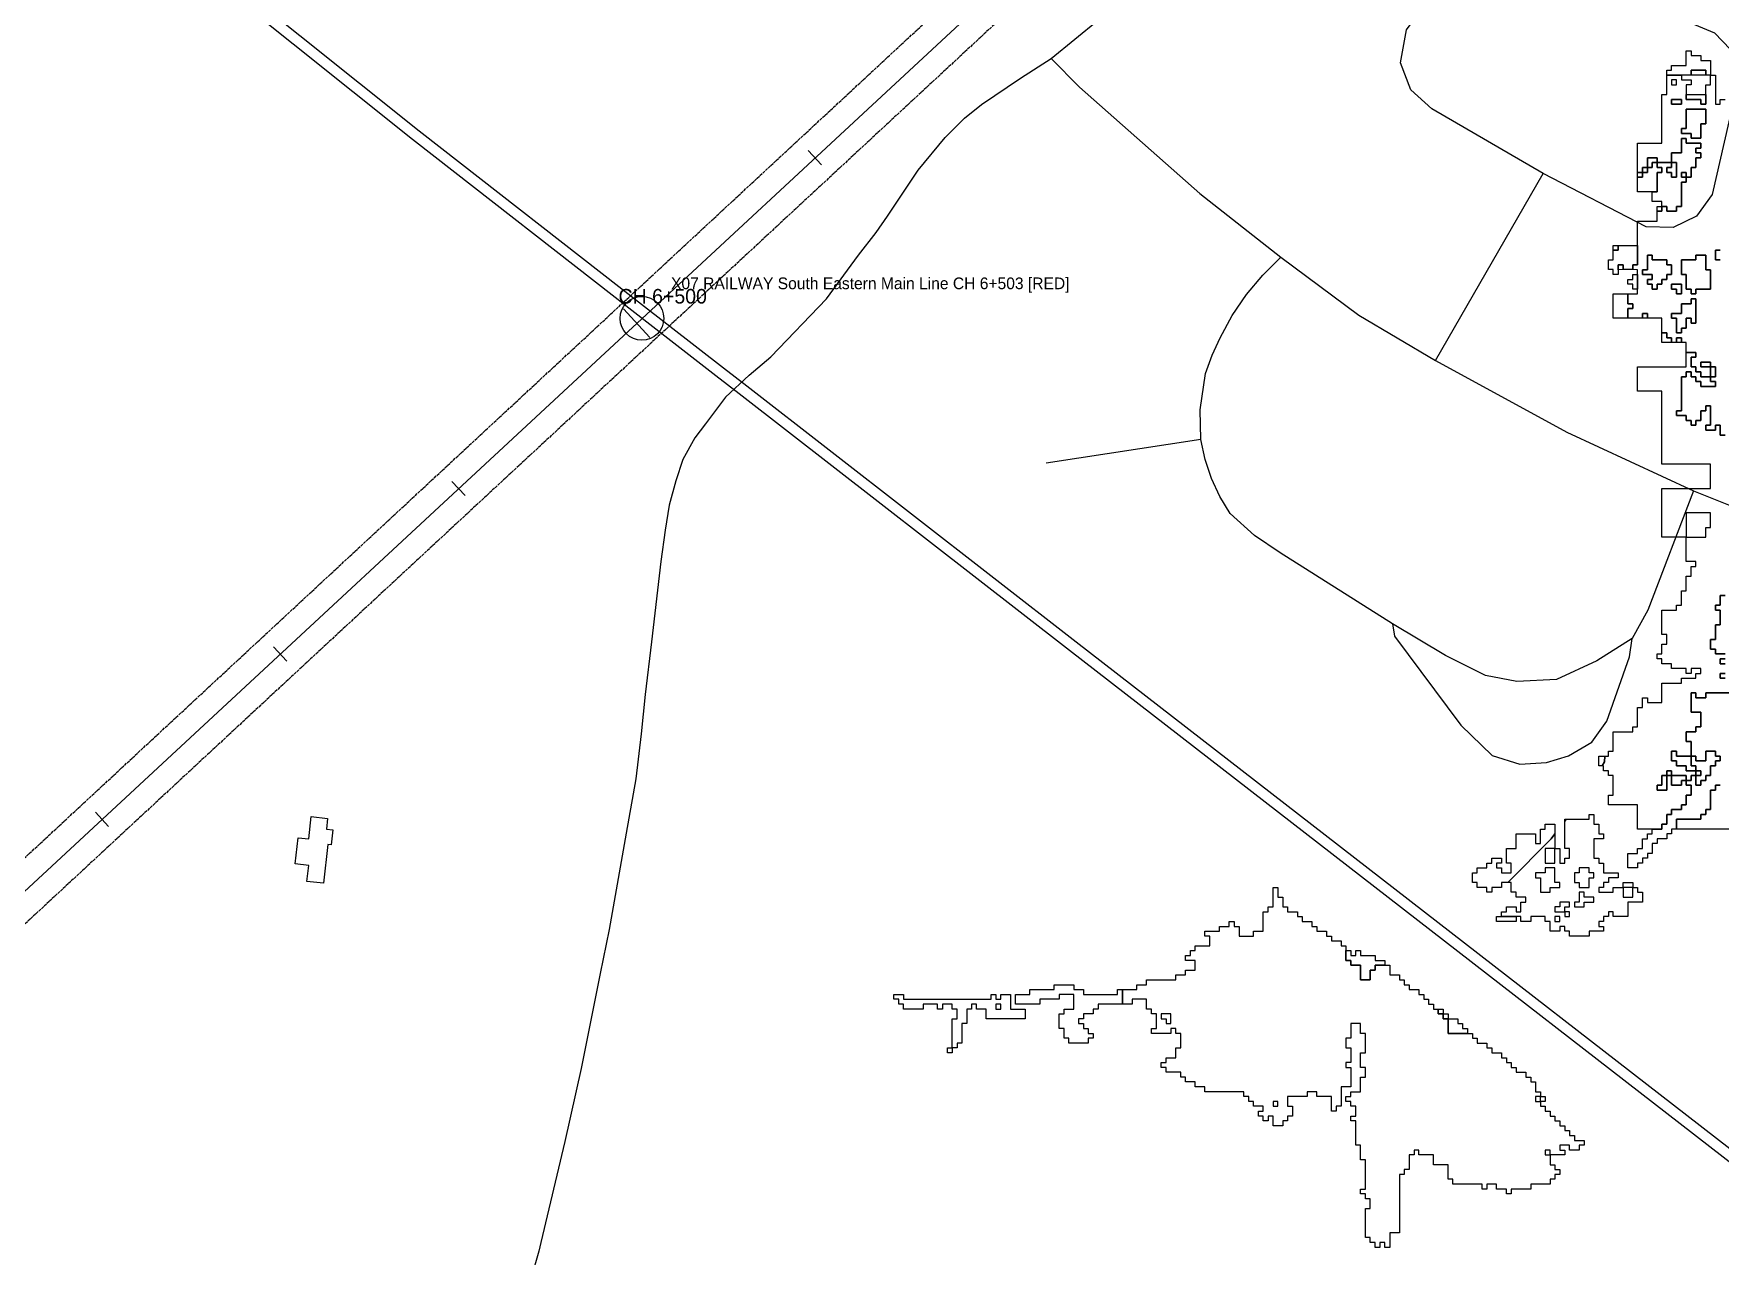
# Model space of a CAD drawing. Header units: metres. Extents: x 553506 to 563855, y 142925 to 150243.
# Drawn here: x 556552 to 557246, y 147514 to 148017 of the extents above; entities that cross this region are included whole.
import ezdxf

# ---------------------------------------------------------------- set-up
doc = ezdxf.new("R2010")
doc.units = ezdxf.units.M
doc.linetypes.add('DASHED', pattern=[1.524, 1.27, -0.254])
for name, color, linetype in [('C-BUILDINGS', 8, 'Continuous'), ('C-FLOOD_ZONE_3', 150, 'Continuous'), ('C-RAILWAYS', 250, 'Continuous'), ('C-ROADS', 33, 'Continuous'), ('E-132KV-UGC-CHAINAGE', 7, 'Continuous'), ('E-132KV-UGC-CROSSINGS', 6, 'Continuous'), ('E-132KV-UGC-ROUTE', 1, 'Continuous'), ('E-132KV-UGC-SWATHE', 4, 'DASHED')]:
    doc.layers.add(name, color=color, linetype=linetype)

msp = doc.modelspace()

# ---------------------------------------------------------------- linework, layer by layer
at = {"layer": 'C-BUILDINGS'}
msp.add_lwpolyline([(556672.5224, 147689.9724), (556675.1462, 147689.674), (556674.4583, 147683.5763), (556673.1746, 147683.7152), (556671.3693, 147667.7225), (556664.5506, 147668.4828), (556665.2938, 147675.0608), (556659.7095, 147675.6918), (556660.9199, 147686.4354), (556665.2974, 147685.9457), (556666.3321, 147695.1147), (556673.0177, 147694.3615), (556672.5224, 147689.9724)], close=True, dxfattribs=at)
at = {"layer": 'C-FLOOD_ZONE_3'}
for points in [[(557228.001, 148004.001), (557231.999, 148004.001), (557231.9993, 148010.0005), (557234.0006, 148010.0006), (557234.001, 148008.001), (557238.0006, 148008.0006), (557238.001, 148006.001), (557242.0006, 148006.0006), (557242.001, 148000.0007), (557239.9995, 148000), (557239.999, 148001.999), (557234.001, 148001.999), (557234.0005, 148000), (557223.999, 148000), (557223.9994, 148002.0006), (557225.999, 148002.001), (557225.9994, 148004.0006), (557228.001, 148004.001)], [(557227.999, 147997.999), (557226.001, 147997.999), (557226.001, 147996.001), (557227.999, 147996.001), (557227.999, 147997.999)], [(557239.999, 148001.999), (557239.999, 148000), (557234.001, 148000), (557234.001, 148001.999), (557239.999, 148001.999)], [(557226.001, 147988.001), (557229.999, 147988.001), (557229.999, 147989.999), (557226.001, 147989.999), (557226.001, 147988.001)], [(557229.999, 147989.999), (557229.999, 147988.001), (557226.001, 147988.001), (557226.001, 147989.999), (557229.999, 147989.999)], [(557239.999, 147988.001), (557238.001, 147988.001), (557238.0006, 147990.0006), (557232.001, 147990.001), (557232.001, 147992), (557239.999, 147992), (557239.999, 147988.001)], [(557239.999, 147985.999), (557232.001, 147985.999), (557232.0006, 147977.9994), (557230.001, 147977.999), (557230.001, 147976.001), (557234.0006, 147976.0006), (557234.001, 147974.001), (557237.999, 147974.001), (557237.9994, 147980.0006), (557239.999, 147980.001), (557239.999, 147985.999)], [(557230.001, 147977.999), (557232.0006, 147977.9994), (557232.001, 147985.999), (557239.999, 147985.999), (557239.999, 147980.001), (557237.9994, 147980.0006), (557237.999, 147974.001), (557234.001, 147974.001), (557234.0006, 147976.0006), (557230.001, 147976.001), (557230.001, 147977.999)], [(557237.999, 147970.001), (557235.9994, 147970.0006), (557235.9994, 147967.9994), (557237.999, 147967.999), (557237.999, 147966.001), (557235.9994, 147966.0006), (557235.999, 147962.001), (557233.9994, 147962.0006), (557233.999, 147958.001), (557232, 147958), (557231.999, 147956.001), (557229.9994, 147956.0006), (557229.999, 147946.001), (557227.9994, 147946.0006), (557227.999, 147944.001), (557224.001, 147944.001), (557224.0006, 147946.0006), (557221.9995, 147946.0005), (557222, 147948), (557220.0006, 147948.0006), (557218.001, 147948.001), (557218.001, 147951.999), (557220.0006, 147951.9994), (557220.001, 147959.999), (557222.0006, 147959.9994), (557222.0006, 147962.0006), (557220.001, 147962.001), (557220, 147964), (557226, 147964), (557226.001, 147967.999), (557228, 147967.999), (557230.0006, 147967.9994), (557230.001, 147973.999), (557231.999, 147973.999), (557231.9994, 147971.9994), (557237.999, 147971.999), (557237.999, 147970.001)], [(557220.001, 147962.001), (557222.0006, 147962.0006), (557222.0006, 147959.9994), (557220.001, 147959.999), (557220.0006, 147951.9994), (557218.0005, 147951.9995), (557212, 147952), (557212, 147958.001), (557213.999, 147958.001), (557214, 147960), (557215.999, 147960.001), (557216, 147962), (557217.999, 147962.001), (557217.9994, 147964.0006), (557220, 147964), (557220.001, 147962.001)], [(557216, 147962), (557216.001, 147965.999), (557219.999, 147965.999), (557220, 147964), (557217.9994, 147964.0006), (557217.999, 147962.001), (557216, 147962)], [(557223.9994, 147959.9994), (557223.9994, 147962.0006), (557225.999, 147962.001), (557226, 147964), (557228.0006, 147964.0006), (557228.0006, 147957.9994), (557225.9994, 147957.9994), (557225.999, 147959.999), (557223.9994, 147959.9994)], [(557225.999, 147962.001), (557223.9994, 147962.0006), (557223.9994, 147959.9994), (557225.999, 147959.999), (557225.9994, 147957.9994), (557228.0006, 147957.9994), (557228.0006, 147964.0006), (557226, 147964), (557225.999, 147962.001)], [(557212, 147958.001), (557212, 147959.999), (557214, 147960), (557213.999, 147958.001), (557212, 147958.001)], [(557216, 147962), (557215.999, 147960.001), (557214, 147960), (557214.001, 147961.999), (557216, 147962)], [(557232.0006, 147960.0006), (557232, 147958), (557229.9994, 147957.9994), (557229.9994, 147960.0006), (557232.0006, 147960.0006)], [(557232.0006, 147960.0006), (557229.9994, 147960.0006), (557229.9994, 147957.9994), (557232, 147958), (557232.0006, 147960.0006)], [(557221.9995, 147946.0005), (557221.999, 147944.001), (557220.001, 147944.001), (557220.001, 147946), (557221.9995, 147946.0005)], [(557200.001, 147923.999), (557202.0006, 147923.9994), (557202.001, 147927.999), (557204.0006, 147927.9994), (557204.001, 147929.999), (557211.999, 147929.999), (557211.999, 147922.001), (557209.9994, 147922.0006), (557209.999, 147920.001), (557206.001, 147920.001), (557206.0006, 147922.0006), (557203.9994, 147922.0006), (557203.999, 147918), (557202.001, 147918), (557202.0006, 147920.0006), (557200.001, 147920.001), (557200.001, 147923.999)], [(557204.001, 147929.9995), (557204.0006, 147927.9994), (557202.0006, 147927.999), (557202, 147930), (557204.001, 147929.9995)], [(557206.0006, 147922.0006), (557206.001, 147920.0005), (557203.9997, 147920), (557203.9994, 147922.0006), (557206.0006, 147922.0006)], [(557217.9994, 147923.9994), (557217.999, 147925.999), (557216.001, 147925.999), (557216.0006, 147919.9994), (557214.001, 147919.999), (557214.001, 147918.001), (557218.0006, 147918.0006), (557218.0006, 147915.9994), (557216.001, 147915.999), (557216.001, 147914.001), (557218.0006, 147914.0006), (557218.001, 147912.001), (557219.999, 147912.001), (557219.9994, 147914.0006), (557221.999, 147914.001), (557221.9994, 147916.0006), (557223.999, 147916.001), (557223.9994, 147918.0006), (557225.999, 147918.001), (557225.999, 147920), (557225.999, 147921.999), (557223.9994, 147921.9994), (557223.999, 147923.999), (557217.9994, 147923.9994)], [(557214.001, 147919.999), (557216.0006, 147919.9994), (557216.001, 147925.999), (557217.999, 147925.999), (557217.9994, 147923.9994), (557223.999, 147923.999), (557223.9994, 147921.9994), (557225.999, 147921.999), (557225.999, 147920), (557225.999, 147918.001), (557223.9994, 147918.0006), (557223.999, 147916.001), (557221.9994, 147916.0006), (557221.999, 147914.001), (557219.9994, 147914.0006), (557219.999, 147912.001), (557218.001, 147912.001), (557218.0006, 147914.0006), (557216.001, 147914.001), (557216.001, 147915.999), (557218.0006, 147915.9994), (557218.0006, 147918.0006), (557214.001, 147918.001), (557214.001, 147919.999)], [(557239.999, 147925.999), (557236.001, 147925.999), (557236.0006, 147923.9994), (557230.001, 147923.999), (557230.001, 147918.001), (557232.0006, 147918.0006), (557232.001, 147912.001), (557234.0006, 147912.0006), (557234.001, 147910.001), (557235.999, 147910.001), (557235.9994, 147912.0006), (557241.999, 147912.001), (557241.999, 147919.999), (557239.9994, 147919.9994), (557239.999, 147924), (557239.999, 147925.999)], [(557234.001, 147910.001), (557234.0006, 147912.0006), (557232.001, 147912.001), (557232.0006, 147918.0006), (557230.001, 147918.001), (557230.001, 147923.999), (557236.0006, 147923.9994), (557236.001, 147925.999), (557239.999, 147925.999), (557239.999, 147924), (557239.9994, 147919.9994), (557241.999, 147919.999), (557241.999, 147912.001), (557235.9994, 147912.0006), (557235.999, 147910.001), (557234.001, 147910.001)], [(557211.999, 147917.999), (557211.999, 147912.001), (557210.001, 147912.001), (557210.0006, 147914.0006), (557208.001, 147914.001), (557208.001, 147915.999), (557210.0006, 147915.9994), (557210.001, 147917.999), (557211.999, 147917.999)], [(557229.999, 147910.001), (557229.999, 147913.999), (557226.001, 147913.999), (557226.001, 147912.001), (557228.0006, 147912.0006), (557228.001, 147910.001), (557229.999, 147910.001)], [(557226.001, 147913.999), (557229.999, 147913.999), (557229.999, 147910.001), (557228.001, 147910.001), (557228.0006, 147912.0006), (557226.001, 147912.001), (557226.001, 147913.999)], [(557209.999, 147904.001), (557207.9994, 147904.0006), (557207.999, 147900), (557202, 147900), (557202, 147910), (557207.999, 147910), (557207.9994, 147905.9994), (557209.999, 147905.999), (557209.999, 147904.001)], [(557226.001, 147900.001), (557228.0006, 147900.0006), (557228.001, 147894.001), (557229.999, 147894.001), (557229.9994, 147896.0006), (557231.999, 147896.001), (557231.9994, 147900.0006), (557234.0006, 147900.0006), (557234.001, 147898.001), (557235.999, 147898.001), (557235.999, 147907.999), (557234.001, 147907.999), (557234.0006, 147905.9994), (557232, 147905.999), (557230.001, 147905.999), (557230.0006, 147901.9994), (557226.001, 147901.999), (557226.001, 147900.001)], [(557232, 147905.999), (557234.0006, 147905.9994), (557234.001, 147907.999), (557235.999, 147907.999), (557235.999, 147898.001), (557234.001, 147898.001), (557234.0006, 147900.0006), (557231.9994, 147900.0006), (557231.999, 147896.001), (557229.9994, 147896.0006), (557229.999, 147894.001), (557228.001, 147894.001), (557228.0006, 147900.0006), (557226.001, 147900.001), (557226.001, 147901.999), (557230.0006, 147901.9994), (557230.001, 147905.999), (557232, 147905.999)], [(557215.999, 147901.999), (557215.999, 147900), (557214.001, 147900), (557214.001, 147901.999), (557215.999, 147901.999)], [(557225.999, 147890), (557222, 147890), (557222, 147893.999), (557223.999, 147893.999), (557223.9994, 147891.9994), (557225.999, 147891.999), (557225.999, 147890)], [(557229.999, 147890), (557228.001, 147890), (557228.001, 147891.999), (557229.999, 147891.999), (557229.999, 147890)], [(557241.999, 147881.999), (557238.001, 147881.999), (557238.001, 147880.001), (557242, 147880), (557241.999, 147881.999)], [(557242, 147880), (557238.001, 147880.001), (557238.001, 147881.999), (557241.999, 147881.999), (557242, 147880)], [(557243.999, 147876.001), (557243.999, 147879.999), (557242, 147880), (557242, 147876), (557243.999, 147876.001)], [(557242, 147876), (557242, 147880), (557243.999, 147879.999), (557243.999, 147876.001), (557242, 147876)], [(557240, 147810), (557240, 147814), (557242, 147814), (557242, 147820), (557232, 147820), (557232, 147810), (557240, 147810)], [(557196, 147720), (557198.4498, 147720), (557198.31, 147717.6), (557197.4501, 147716), (557196, 147716), (557196, 147720)], [(557234, 147713.999), (557231.9994, 147713.9994), (557231.999, 147715.999), (557227.9994, 147715.9994), (557227.999, 147717.999), (557225.9994, 147717.9994), (557225.9994, 147722.0006), (557228.0006, 147722.0006), (557228.001, 147720.001), (557234, 147720), (557234.001, 147716.001), (557236.0006, 147716.0006), (557236, 147714), (557234, 147713.999)], [(557241.9994, 147716.0006), (557241.999, 147712.001), (557239.9994, 147712.0006), (557239.999, 147710.001), (557237.9994, 147710.0006), (557237.999, 147708.001), (557236.001, 147708.001), (557236, 147712), (557238.0006, 147711.9994), (557238.0006, 147714.0006), (557236, 147714), (557236.0006, 147716.0006), (557234.001, 147716.001), (557234, 147720), (557235.999, 147719.999), (557235.9994, 147717.9994), (557238, 147717.999), (557240.0006, 147717.9994), (557240.001, 147720), (557240.001, 147721.999), (557243.999, 147721.999), (557243.9994, 147719.9994), (557245.999, 147719.999), (557245.999, 147718.001), (557243.9994, 147718.0006), (557243.999, 147716.001), (557241.9994, 147716.0006)], [(557226.0006, 147714.0006), (557226, 147712), (557224, 147712), (557223.9994, 147714.0006), (557226.0006, 147714.0006)], [(557226.0006, 147714.0006), (557223.9994, 147714.0006), (557224, 147712), (557226, 147712), (557226.0006, 147714.0006)], [(557236, 147714), (557238.0006, 147714.0006), (557238.0006, 147711.9994), (557236, 147712), (557236, 147714)], [(557221.999, 147708.001), (557221.9994, 147712.0006), (557224, 147712), (557224.0006, 147705.9994), (557219.9994, 147705.9994), (557219.9994, 147708.0006), (557221.999, 147708.001)], [(557221.9994, 147712.0006), (557221.999, 147708.001), (557219.9994, 147708.0006), (557219.9994, 147705.9994), (557224.0006, 147705.9994), (557224, 147712), (557221.9994, 147712.0006)], [(557232.0006, 147712.0006), (557232, 147710), (557230.001, 147709.999), (557230.0006, 147707.9994), (557225.9994, 147707.9994), (557226, 147712), (557232.0006, 147712.0006)], [(557232.0006, 147712.0006), (557226, 147712), (557225.9994, 147707.9994), (557230.0006, 147707.9994), (557230.001, 147709.999), (557232, 147710), (557232.0006, 147712.0006)], [(557152.0006, 147663.9994), (557149.9994, 147663.9994), (557149.999, 147665.999), (557145.9994, 147665.9994), (557145.999, 147667.999), (557143.9994, 147667.9994), (557143.9994, 147672.0006), (557145.999, 147672.001), (557145.9994, 147674.0006), (557147.999, 147674.001), (557149.999, 147674.001), (557149.9994, 147676.0006), (557151.999, 147676.001), (557151.9994, 147678.0006), (557156.0006, 147678.0006), (557156.0006, 147675.9994), (557154.001, 147675.999), (557154.001, 147674.001), (557156.0006, 147674.0006), (557156.001, 147672.001), (557159.999, 147672.001), (557159.999, 147674.001), (557159.999, 147675.999), (557157.9994, 147675.9994), (557157.999, 147677.999), (557157.9994, 147682.0006), (557159.999, 147682.001), (557161.999, 147682.001), (557161.999, 147684.001), (557161.9994, 147688.0006), (557165.999, 147688.001), (557168.001, 147688.001), (557170.0006, 147688.0006), (557170.001, 147684.001), (557171.999, 147684.001), (557171.999, 147688.001), (557171.9994, 147690.0006), (557173.999, 147690.001), (557173.9994, 147692.0006), (557178.0006, 147692.0006), (557178.001, 147688.0413), (557176.42, 147685.98), (557158.536, 147667.999), (557157.999, 147667.999), (557156.001, 147667.999), (557156.0006, 147665.9994), (557152.001, 147665.999), (557152.0006, 147663.9994)], [(557157.9994, 147658.0006), (557162.0006, 147658.0006), (557162.001, 147656.001), (557163.999, 147656.001), (557163.999, 147658.001), (557163.9994, 147660.0006), (557165.999, 147660.001), (557165.999, 147661.999), (557161.9994, 147661.9994), (557161.999, 147663.999), (557159.9994, 147663.9994), (557159.999, 147665.999), (557159.999, 147667.999), (557158.536, 147667.999), (557176.42, 147685.98), (557178.001, 147688.0413), (557178, 147682), (557180.0006, 147682.0006), (557180.001, 147676.001), (557181.999, 147676.001), (557181.9994, 147678.0006), (557183.999, 147678.001), (557183.999, 147681.999), (557181.9994, 147681.9994), (557181.999, 147693.2538), (557182.5721, 147694.001), (557191.999, 147694.001), (557191.9994, 147696.0006), (557194.0006, 147696.0006), (557194.001, 147692.001), (557196.0006, 147692.0006), (557196.001, 147688.001), (557198.0006, 147688.0006), (557198.0006, 147685.9994), (557194.001, 147685.999), (557194.001, 147678.001), (557196.0006, 147678.0006), (557196.001, 147676.001), (557198.0006, 147676.0006), (557198.001, 147673.999), (557198.001, 147672.001), (557204.0006, 147672.0006), (557204.0006, 147669.9994), (557200.001, 147669.999), (557200.0006, 147667.9994), (557198.001, 147667.999), (557198.0006, 147665.9994), (557196.001, 147665.999), (557196.001, 147664.001), (557201.999, 147664.001), (557201.9994, 147666.0006), (557206, 147666), (557206.001, 147662.001), (557209.999, 147662.001), (557210, 147666), (557212.0006, 147666.0006), (557212.001, 147664.001), (557214.0006, 147664.0006), (557214.0006, 147659.9994), (557208.001, 147659.999), (557208.001, 147658.001), (557208.001, 147655.999), (557208.0006, 147653.9994), (557205.999, 147653.999), (557201.9994, 147653.9994), (557201.999, 147655.999), (557200.001, 147655.999), (557200.0006, 147653.9994), (557198.001, 147653.999), (557198.0006, 147651.9994), (557196.001, 147651.999), (557196.001, 147650.001), (557198.0006, 147650.0006), (557198.0006, 147647.9994), (557192.001, 147647.999), (557192.0006, 147645.9994), (557190.001, 147645.999), (557187.999, 147645.999), (557186.001, 147645.999), (557183.9994, 147645.9994), (557183.999, 147647.999), (557181.9994, 147647.9994), (557181.999, 147649.999), (557180.001, 147649.999), (557180.0006, 147647.9994), (557175.9994, 147647.9994), (557175.999, 147649.999), (557175.999, 147651.999), (557173.9994, 147651.9994), (557173.999, 147653.999), (557169.999, 147653.999), (557168.001, 147653.999), (557168.0006, 147651.9994), (557163.9994, 147651.9994), (557163.999, 147653.999), (557162.0005, 147653.9995), (557158.001, 147654), (557155.999, 147654.0005), (557155.9994, 147656.0006), (557157.999, 147656.001), (557157.9994, 147658.0006)], [(557181.999, 147693.2538), (557181.9994, 147694.0006), (557182.5721, 147694.001), (557181.999, 147693.2538)], [(557174.001, 147681.999), (557174.001, 147676.001), (557177.999, 147676.001), (557178, 147682), (557174.001, 147681.999)], [(557179.999, 147666.001), (557179.999, 147667.999), (557177.9994, 147667.9994), (557177.999, 147673.999), (557174.001, 147673.999), (557174.0006, 147671.9994), (557170.001, 147671.999), (557170.001, 147670.001), (557172.0006, 147670.0006), (557172.001, 147666), (557172.001, 147664.001), (557175.999, 147664.001), (557175.9994, 147666.0006), (557178, 147666.001), (557179.999, 147666.001)], [(557193.999, 147671.999), (557191.9994, 147671.9994), (557191.999, 147673.999), (557188.001, 147673.999), (557188.0006, 147671.9994), (557186.001, 147671.999), (557186.001, 147668.001), (557188.0006, 147668.0006), (557188.001, 147666.001), (557191.999, 147666.001), (557191.999, 147668), (557191.9994, 147670.0006), (557193.999, 147670.001), (557193.999, 147671.999)], [(557000, 147620), (557000, 147622), (557000, 147624.001), (557004, 147624.001), (557005.999, 147624.001), (557005.9994, 147626.0006), (557008, 147626.001), (557009.999, 147626.001), (557009.9994, 147628.0006), (557014, 147628.001), (557018, 147628.001), (557021.999, 147628.001), (557021.9994, 147630.0006), (557024, 147630.001), (557025.999, 147630.001), (557025.9994, 147632.0006), (557028, 147632.001), (557029.999, 147632.001), (557029.999, 147635.999), (557025.9994, 147635.9994), (557025.9994, 147638.0006), (557027.999, 147638.001), (557027.9994, 147640.0006), (557029.999, 147640.001), (557029.9994, 147642.0006), (557035.999, 147642.001), (557035.999, 147645.999), (557033.9994, 147645.9994), (557033.9994, 147648.0006), (557039.999, 147648.001), (557039.9994, 147650.0006), (557043.999, 147650.001), (557043.9994, 147652.0006), (557046.0006, 147652.0006), (557046.001, 147650.001), (557048.0006, 147650.0006), (557048.001, 147646.001), (557053.999, 147646.001), (557053.9994, 147648.0006), (557057.999, 147648.001), (557057.9994, 147656.0006), (557059.999, 147656.001), (557059.9994, 147658.0006), (557061.999, 147658.001), (557061.9994, 147666.0006), (557064.0006, 147666.0006), (557064.001, 147664.001), (557064.001, 147662.001), (557066.0006, 147662.0006), (557066.001, 147660.001), (557066.001, 147658.001), (557068.0006, 147658.0006), (557068.001, 147656.001), (557070.0005, 147656.001), (557072.0006, 147656.0006), (557072.001, 147654.001), (557074.0006, 147654.0006), (557074.001, 147652.001), (557076.0005, 147652.001), (557078.0006, 147652.0006), (557078.001, 147650.001), (557080.0006, 147650.0006), (557080.001, 147648.001), (557082.0005, 147648.001), (557084.0003, 147648.0003), (557084.001, 147646.001), (557086.0006, 147646.0006), (557086.001, 147644.001), (557088.0005, 147644.001), (557090, 147644.001), (557090.0003, 147642.0003), (557091.9995, 147642), (557092, 147640), (557092, 147637.999), (557092, 147636), (557094, 147636), (557094, 147634.0005), (557098, 147633.9995), (557098, 147632.001), (557098.0003, 147628.0003), (557100.001, 147628), (557102, 147628), (557102, 147631.9995), (557104, 147632.0005), (557104, 147634), (557108, 147634), (557110.0006, 147634.0006), (557110.001, 147632.001), (557110.001, 147630.001), (557112.0005, 147630.001), (557114.0006, 147630.0006), (557114.001, 147628.001), (557116.0006, 147628.0006), (557116.001, 147626.001), (557118.0006, 147626.0006), (557118.001, 147624.001), (557120.001, 147624.001), (557122.0006, 147624.0006), (557122.001, 147622.001), (557124.0006, 147622.0006), (557124.001, 147620.001), (557126.0006, 147620.0006), (557126.001, 147618.001), (557128.0003, 147618.0003), (557128.001, 147616.001), (557130, 147616.001), (557130.0003, 147614.0003), (557132, 147614), (557132, 147612.0005), (557134, 147611.9995), (557134, 147610.001), (557134, 147608), (557134, 147606), (557136.001, 147606), (557138, 147606), (557142.0005, 147606.0005), (557144.0006, 147606.0006), (557144.001, 147604.001), (557146.0006, 147604.0006), (557146.001, 147602.001), (557150.0006, 147602.0006), (557150.001, 147600.001), (557152.0006, 147600.0006), (557152.001, 147598.001), (557154, 147598.001), (557156.0006, 147598.0006), (557156.001, 147596.001), (557158.0006, 147596.0006), (557158.001, 147594.001), (557160.0006, 147594.0006), (557160.001, 147592.001), (557162.0006, 147592.0006), (557162.001, 147590.001), (557166.0006, 147590.0006), (557166.001, 147588.001), (557168.0006, 147588.0006), (557168.001, 147586.001), (557170.0006, 147586.0006), (557170.001, 147582.001), (557172.0006, 147582.0006), (557172, 147580), (557170.001, 147579.999), (557170.001, 147578.001), (557172, 147578), (557172.001, 147576.001), (557174.0006, 147576.0006), (557174.001, 147574.001), (557176.0006, 147574.0006), (557176.001, 147572.001), (557178.0006, 147572.0006), (557178.001, 147570.001), (557180.0006, 147570.0006), (557180.001, 147568.001), (557182.0003, 147568.0003), (557182.001, 147566.001), (557184, 147566.001), (557184, 147564), (557186.001, 147564), (557186.001, 147562.001), (557190.0006, 147562.0006), (557190.0006, 147559.9994), (557188.001, 147559.999), (557188.0006, 147557.9994), (557183.9994, 147557.9994), (557183.999, 147559.999), (557180.001, 147559.999), (557180.001, 147558.001), (557182.0006, 147558.0006), (557182.0006, 147555.9994), (557176, 147556), (557176.001, 147552.001), (557178.0006, 147552.0006), (557178.001, 147550.001), (557180.0006, 147550.0006), (557180.0006, 147547.9994), (557178.001, 147547.999), (557178.0006, 147545.9994), (557176.001, 147545.999), (557176.0006, 147543.9994), (557168.001, 147543.999), (557168.0006, 147541.9994), (557160.001, 147541.999), (557160.0006, 147539.9994), (557157.9994, 147539.9994), (557157.999, 147541.999), (557153.9994, 147541.9994), (557153.999, 147543.999), (557150.001, 147543.999), (557150.0006, 147541.9994), (557147.9994, 147541.9994), (557147.999, 147543.999), (557135.9994, 147543.9994), (557135.999, 147545.999), (557133.9994, 147545.9994), (557133.999, 147551.999), (557127.9994, 147551.9994), (557127.999, 147555.999), (557121.9994, 147555.9994), (557121.999, 147557.999), (557120.001, 147557.999), (557120.0006, 147555.9994), (557118.001, 147555.999), (557118.0006, 147549.9994), (557116.001, 147549.999), (557116.0006, 147547.9994), (557114.001, 147547.999), (557114.0006, 147523.9994), (557110.001, 147523.999), (557110.0006, 147517.9994), (557107.9994, 147517.9994), (557107.999, 147519.999), (557106.001, 147519.999), (557106.0006, 147517.9994), (557103.9994, 147517.9994), (557103.999, 147519.999), (557101.9994, 147519.9994), (557101.999, 147521.999), (557099.9994, 147521.9994), (557099.9994, 147534.0006), (557101.999, 147534.001), (557101.999, 147537.999), (557099.9994, 147537.9994), (557099.999, 147539.999), (557097.9994, 147539.9994), (557097.9994, 147542.0006), (557099.999, 147542.001), (557099.999, 147553.999), (557097.9994, 147553.9994), (557097.999, 147559.999), (557095.9994, 147559.9994), (557095.999, 147569.999), (557093.9994, 147569.9994), (557093.9994, 147572.0006), (557095.999, 147572.001), (557095.999, 147575.999), (557093.9994, 147575.9994), (557093.999, 147577.999), (557091.9994, 147577.9994), (557091.9994, 147580.0006), (557093.999, 147580.001), (557093.9994, 147582.0006), (557097.999, 147582.001), (557097.9994, 147588.0006), (557099.999, 147588.001), (557099.999, 147591.999), (557097.9994, 147591.9994), (557097.999, 147593.999), (557097.9994, 147598.0006), (557099.999, 147598.001), (557099.999, 147605.999), (557097.9994, 147605.9994), (557097.999, 147607.9995), (557097.999, 147609.999), (557094.001, 147609.999), (557094.001, 147605.999), (557094.0006, 147603.9994), (557092.001, 147603.999), (557092.001, 147600.001), (557094.0006, 147600.0006), (557094.0006, 147593.9994), (557092.001, 147593.999), (557092.001, 147592.001), (557094.0006, 147592.0006), (557094.0006, 147583.9994), (557090.001, 147583.999), (557090.0006, 147575.9994), (557088.001, 147575.999), (557088.0006, 147573.9994), (557085.9994, 147573.9994), (557085.999, 147579.999), (557079.9994, 147579.9994), (557079.999, 147581.999), (557076.001, 147581.999), (557076.0006, 147579.9994), (557068.001, 147579.999), (557068.001, 147576.001), (557070.0006, 147576.0006), (557070.0006, 147571.9994), (557068.001, 147571.999), (557068.0006, 147569.9994), (557066.001, 147569.999), (557066.0006, 147567.9994), (557061.9994, 147567.9994), (557061.999, 147571.999), (557060.001, 147571.999), (557060.0006, 147569.9994), (557057.9994, 147569.9994), (557057.999, 147571.999), (557055.9994, 147571.9994), (557055.9994, 147574.0006), (557057.999, 147574.001), (557057.999, 147575.999), (557053.9994, 147575.9994), (557053.999, 147577.999), (557051.9994, 147577.9994), (557051.999, 147579.999), (557049.9994, 147579.9994), (557049.999, 147581.999), (557033.9994, 147581.9994), (557033.999, 147583.999), (557029.9994, 147583.9994), (557029.999, 147585.999), (557025.9994, 147585.9994), (557025.999, 147587.999), (557023.9994, 147587.9994), (557023.999, 147589.999), (557017.9994, 147589.9994), (557017.999, 147591.999), (557015.9994, 147591.9994), (557015.9994, 147594.0006), (557017.999, 147594.001), (557017.9994, 147596.0006), (557021.999, 147596.001), (557021.9994, 147600.0006), (557023.999, 147600.001), (557023.999, 147605.999), (557021.9994, 147605.9994), (557021.999, 147607.999), (557020.001, 147607.999), (557020.0006, 147605.9994), (557011.9994, 147605.9994), (557011.9994, 147608.0006), (557013.999, 147608.001), (557013.999, 147613.999), (557011.9994, 147613.9994), (557011.999, 147615.999), (557009.9994, 147615.9994), (557009.999, 147619.999), (557008, 147619.999), (557006, 147619.999), (557004.001, 147619.999), (557004.0006, 147617.9994), (557000, 147617.999), (557000, 147620)], [(557188.001, 147663.999), (557188.0006, 147659.9994), (557186.001, 147659.999), (557186.001, 147658.001), (557188.001, 147658.001), (557189.999, 147658.001), (557189.9994, 147660.0006), (557193.999, 147660.001), (557193.999, 147661.999), (557189.9994, 147661.9994), (557189.999, 147663.999), (557188.001, 147663.999)], [(557207.999, 147668.001), (557210.0006, 147668.0006), (557210, 147666), (557206, 147666), (557205.9994, 147668.0006), (557207.999, 147668.001)], [(557183.999, 147659.999), (557180.001, 147659.999), (557180.0006, 147657.9994), (557178.001, 147657.999), (557178.001, 147656.001), (557180.001, 147656.001), (557182, 147656), (557181.9994, 147658.0006), (557183.999, 147658.001), (557183.999, 147659.999)], [(557155.999, 147654), (557158.001, 147654), (557162, 147654), (557162, 147651.999), (557158, 147651.999), (557153.9994, 147651.9994), (557153.999, 147654), (557155.999, 147654)], [(557178.001, 147652.001), (557179.999, 147652.001), (557179.999, 147653.999), (557178.001, 147653.999), (557178.001, 147652.001)], [(557182.001, 147654.001), (557183.999, 147654.001), (557183.999, 147655.999), (557182, 147656), (557182.001, 147654.001)], [(557092, 147636), (557092, 147637.999), (557092.0003, 147640.0003), (557094.0006, 147640.0006), (557094.001, 147638.001), (557095.999, 147638.001), (557095.9994, 147640.0006), (557098.0006, 147640.0006), (557098.001, 147638.001), (557100.0005, 147638.001), (557102, 147638.001), (557104.0006, 147638.0006), (557104.001, 147636.001), (557106.001, 147636.001), (557108.0006, 147636.0006), (557108.0003, 147634.0003), (557104, 147634), (557104, 147632.0005), (557102, 147631.9995), (557102, 147628), (557100.001, 147628), (557098.0003, 147628.0003), (557098, 147632.001), (557098, 147633.9995), (557094, 147634.0005), (557094, 147636), (557092, 147636)], [(556988.0006, 147613.9994), (556984.001, 147613.999), (556984.0006, 147611.9994), (556982.001, 147611.999), (556982.001, 147610.001), (556984.0006, 147610.0006), (556984.001, 147608.001), (556986.0006, 147608.0006), (556986.001, 147606.001), (556988.0006, 147606.0006), (556988.0006, 147603.9994), (556986.001, 147603.999), (556986.0006, 147601.9994), (556977.9994, 147601.9994), (556977.999, 147603.999), (556975.9994, 147603.9994), (556975.999, 147607.999), (556973.9994, 147607.9994), (556973.9994, 147614.0006), (556975.999, 147614.001), (556975.9994, 147616.0006), (556979.999, 147616.001), (556979.999, 147621.999), (556977.999, 147621.999), (556976.001, 147621.999), (556974.001, 147621.999), (556974.0006, 147619.9994), (556970.0005, 147619.999), (556966.001, 147619.999), (556966.0006, 147617.9994), (556962, 147617.999), (556958, 147617.999), (556955.9994, 147617.9994), (556955.9994, 147622.0006), (556957.9995, 147622.001), (556961.999, 147622.001), (556961.9994, 147624.0006), (556969.9995, 147624.001), (556971.999, 147624.001), (556971.9994, 147626.0006), (556973.999, 147626.001), (556980.0006, 147626.0006), (556980.001, 147624.001), (556982, 147624.001), (556984.0006, 147624.0006), (556984.001, 147622.001), (556986, 147622.001), (556990, 147622.001), (556996, 147622.001), (556997.999, 147622.001), (556997.9994, 147624.0006), (557000, 147624.001), (557000, 147622), (557000, 147620), (557000, 147617.999), (556996, 147617.999), (556992, 147617.999), (556990.001, 147617.999), (556990.0006, 147615.9994), (556988.001, 147615.999), (556988.0006, 147613.9994)], [(556929.999, 147602.0005), (556929.999, 147604), (556929.999, 147606), (556929.999, 147607.999), (556929.999, 147610.001), (556929.9994, 147612.0006), (556931.999, 147612.001), (556931.999, 147614), (556931.999, 147615.999), (556929.9994, 147615.9994), (556929.999, 147617.999), (556928.001, 147617.999), (556926.001, 147617.999), (556926.0006, 147615.9994), (556923.9994, 147615.9994), (556923.999, 147617.999), (556922.001, 147617.999), (556918.001, 147617.999), (556918.0006, 147615.9994), (556909.9994, 147615.9994), (556909.999, 147617.999), (556907.9994, 147617.9994), (556907.999, 147619.999), (556905.9994, 147619.9994), (556905.9994, 147622.0006), (556910.0006, 147622.0006), (556910.001, 147620.001), (556912.0005, 147620.001), (556921.999, 147620.001), (556940.001, 147620.001), (556943.999, 147620.001), (556945.999, 147620.001), (556945.9994, 147622.0006), (556948.0006, 147622.0006), (556948.001, 147620.001), (556949.999, 147620.001), (556949.9994, 147622.0006), (556954.0006, 147622.0006), (556954.001, 147620), (556954.001, 147617.9995), (556954.001, 147616.001), (556960.0006, 147616.0006), (556960.0006, 147611.9994), (556956.001, 147611.999), (556943.9994, 147611.9994), (556943.999, 147615.999), (556941.999, 147615.999), (556939.9994, 147615.9994), (556939.999, 147617.999), (556938.001, 147617.999), (556938.0006, 147615.9994), (556936.001, 147615.999), (556936.0006, 147609.9994), (556934.001, 147609.999), (556934.001, 147605.9995), (556934.001, 147604), (556934.0006, 147601.9994), (556932.001, 147601.999), (556932.0006, 147599.9994), (556930, 147600), (556929.999, 147602.0005)], [(556948.001, 147617.999), (556948.001, 147616.001), (556949.999, 147616.001), (556949.999, 147617.999), (556948.001, 147617.999)], [(557130.0005, 147616.001), (557132.0006, 147616.0006), (557132.0005, 147614.0005), (557130.0003, 147614.0003), (557130.0005, 147616.001)], [(557019.999, 147610.001), (557019.999, 147613.999), (557016.001, 147613.999), (557016.001, 147612.001), (557018.0006, 147612.0006), (557018.001, 147610.001), (557019.999, 147610.001)], [(557132.0005, 147614.0005), (557134.0006, 147614.0006), (557134.0003, 147612), (557132, 147612.0005), (557132.0005, 147614.0005)], [(557134, 147610.001), (557134.0003, 147612), (557136.0005, 147612.001), (557138.0006, 147612.0006), (557138.001, 147610.001), (557140.0006, 147610.0006), (557140.001, 147608.001), (557142.0006, 147608.0006), (557142, 147606), (557138, 147606), (557136.001, 147606), (557134, 147606), (557134, 147608), (557134, 147610.001)], [(556927.9994, 147600.0006), (556930, 147600), (556930.0006, 147597.9994), (556927.9994, 147597.9994), (556927.9994, 147600.0006)], [(557062.001, 147576.001), (557063.999, 147576.001), (557063.999, 147577.999), (557062.001, 147577.999), (557062.001, 147576.001)], [(557172, 147580), (557174, 147580.001), (557174.0006, 147577.9994), (557172, 147578), (557172, 147580)], [(557175.999, 147557.999), (557174.001, 147557.999), (557174.001, 147556.001), (557176, 147556), (557175.999, 147557.999)]]:
    msp.add_lwpolyline(points, close=True, dxfattribs=at)
for points in [[(557248.0006, 147851.9994), (557245.9994, 147851.9994), (557245.999, 147854), (557245.999, 147855.999), (557244.001, 147855.999), (557244.0006, 147853.9994), (557239.9994, 147853.9994), (557239.9994, 147856.0006), (557241.999, 147856.001), (557241.999, 147863.999), (557240.001, 147863.999), (557240.0006, 147861.9994), (557238.001, 147861.999), (557238.0006, 147857.9994), (557236.001, 147857.999), (557236.0006, 147855.9994), (557233.9994, 147855.9994), (557233.999, 147857.999), (557231.9994, 147857.9994), (557231.999, 147859.999), (557227.9994, 147859.9994), (557227.9994, 147862.0006), (557229.999, 147862.001), (557229.9994, 147876.0006), (557231.999, 147876.001), (557231.9994, 147878.0006), (557234.0006, 147878.0006), (557234.001, 147876.001), (557236.0006, 147876.0006), (557236.001, 147874.001), (557238.0006, 147874.0006), (557238.001, 147872.001), (557243.999, 147872.001), (557243.999, 147873.999), (557241.9994, 147873.9994), (557242, 147876), (557237.9994, 147875.9994), (557237.999, 147877.999), (557235.9994, 147877.9994), (557235.999, 147879.999), (557233.9994, 147879.9994), (557233.9994, 147884.0006), (557235.999, 147884.001), (557235.999, 147885.999), (557232, 147885.999), (557232, 147890), (557229.999, 147890), (557229.999, 147891.999), (557228.001, 147891.999), (557228.001, 147890), (557225.999, 147890), (557225.999, 147891.999), (557223.9994, 147891.9994), (557223.999, 147893.999), (557222, 147893.999), (557222, 147900), (557215.999, 147900), (557215.999, 147901.999), (557214.001, 147901.999), (557214.001, 147900), (557207.999, 147900), (557207.9994, 147904.0006), (557209.999, 147904.001), (557209.999, 147905.999), (557207.9994, 147905.9994), (557207.999, 147910), (557212, 147910), (557211.9995, 147912.0005), (557211.9995, 147917.9995), (557212, 147920), (557209.999, 147920.0006), (557209.9994, 147922.0006), (557211.999, 147922.001), (557211.9995, 147929.9995), (557211.9994, 147935.9994), (557211.9994, 147940.0006), (557216.0006, 147940.0006), (557219.999, 147940), (557219.9994, 147942.0006), (557220.0005, 147944.001), (557221.999, 147944.001), (557221.9997, 147946.0003), (557224.0006, 147946.0006), (557224.001, 147944.001), (557227.999, 147944.001), (557227.9994, 147946.0006), (557229.999, 147946.001), (557229.9994, 147956.0006), (557231.999, 147956.001), (557232, 147958), (557233.999, 147958.001), (557233.9994, 147962.0006), (557235.999, 147962.001), (557235.9994, 147966.0006), (557237.999, 147966.001), (557237.999, 147967.999), (557235.9994, 147967.9994), (557235.9994, 147970.0006), (557237.999, 147970.001), (557237.999, 147971.999), (557231.9994, 147971.9994), (557231.999, 147973.999), (557230.001, 147973.999), (557230.0006, 147967.9994), (557228, 147967.999), (557226.001, 147967.999), (557226, 147964), (557220, 147964), (557219.999, 147965.999), (557216.001, 147965.999), (557216, 147962), (557214.001, 147961.999), (557214, 147960), (557212, 147959.999), (557212, 147972), (557222, 147972), (557221.9994, 147975.9994), (557221.9994, 147980.0006), (557222, 147992), (557223.999, 147992), (557223.999, 148000), (557230.001, 147999.9993), (557230.001, 147998.001), (557234.0006, 147998.0006), (557234.0006, 147995.9994), (557232.001, 147995.999), (557232.001, 147992), (557232.001, 147990.001), (557238.0006, 147990.0006), (557238.001, 147988.001), (557239.999, 147988.001), (557239.999, 147992), (557239.9994, 147996.0006), (557241.999, 147996.001), (557241.999, 147999.9993), (557244.001, 148000), (557244.001, 147988.001), (557245.999, 147988.001), (557245.9994, 147990.0006), (557248.0006, 147990.0006)], [(557246.0006, 147927.9994), (557244.001, 147927.999), (557244.001, 147924.001), (557246.0006, 147924.0006)], [(557246.0006, 147924.0006), (557244.001, 147924.001), (557244.001, 147927.999), (557246.0006, 147927.9994)], [(557252.0006, 147746.0006), (557242, 147746.001), (557239.9994, 147746.0006), (557239.999, 147744.001), (557236.001, 147744.001), (557236.0006, 147746.0006), (557233.9994, 147746.0006), (557233.999, 147742), (557233.9994, 147737.9994), (557236, 147737.999), (557237.999, 147737.999), (557237.999, 147736), (557237.999, 147734), (557237.999, 147732.001), (557235.9994, 147732.0006), (557235.999, 147730.001), (557231.9994, 147730.0006), (557231.999, 147728), (557231.9994, 147725.9994), (557233.999, 147725.999), (557233.999, 147724), (557233.999, 147722), (557234, 147720), (557228.001, 147720.001), (557228.0006, 147722.0006), (557225.9994, 147722.0006), (557225.9994, 147717.9994), (557227.999, 147717.999), (557227.9994, 147715.9994), (557231.999, 147715.999), (557231.9994, 147713.9994), (557234, 147713.999), (557236, 147714), (557236, 147712), (557233.9994, 147712.0006), (557233.999, 147710.001), (557232, 147710), (557231.9994, 147707.9994), (557233.999, 147707.999), (557233.999, 147706), (557233.999, 147704.001), (557231.9994, 147704.0006), (557231.999, 147700.001), (557229.9994, 147700.0006), (557229.999, 147698.001), (557228, 147698.001), (557225.9994, 147698.0006), (557225.999, 147696.001), (557223.9994, 147696.0006), (557223.999, 147694), (557223.999, 147692.001), (557221.9994, 147692.0006), (557221.999, 147690.001), (557217.9994, 147690.0006), (557212, 147690), (557212, 147700), (557200, 147700), (557200, 147704), (557202, 147704), (557202, 147712), (557200, 147712), (557200, 147714), (557198, 147714), (557198, 147716), (557197.4501, 147716), (557198.31, 147717.6), (557198.4498, 147720), (557200, 147720), (557200, 147722), (557202, 147722), (557202, 147730), (557210, 147730), (557210, 147732), (557212, 147732), (557212, 147740), (557214, 147740), (557214, 147744), (557216, 147744), (557216, 147742), (557222, 147742), (557222, 147750), (557230, 147750), (557230, 147752), (557236, 147752), (557236, 147754), (557238, 147754), (557238, 147756), (557234, 147756), (557234, 147754), (557232, 147754), (557232, 147756), (557226, 147756), (557226, 147758), (557222, 147758), (557222, 147760), (557220, 147760), (557220, 147762), (557222, 147762), (557222, 147766), (557224, 147766), (557224, 147770), (557222, 147770), (557222, 147780), (557228, 147780), (557228, 147782), (557230, 147782), (557230, 147788), (557232, 147788), (557232, 147794), (557234, 147794), (557234, 147798), (557236, 147798), (557236, 147800), (557232, 147800), (557232, 147810), (557222, 147810), (557222, 147830), (557242, 147830), (557242, 147840), (557222, 147840), (557222, 147870), (557212, 147870), (557212, 147880), (557232, 147880), (557232, 147885.999), (557235.999, 147885.999), (557235.999, 147884.001), (557233.9994, 147884.0006), (557233.9994, 147879.9994), (557235.999, 147879.999), (557235.999, 147879.999), (557235.9994, 147877.9994), (557237.999, 147877.999), (557237.9994, 147875.9994), (557242, 147876), (557241.9994, 147873.9994), (557243.999, 147873.999), (557243.999, 147872.001), (557238.001, 147872.001), (557238.0006, 147874.0006), (557236.001, 147874.001), (557236.0006, 147876.0006), (557234.001, 147876.001), (557234.0006, 147878.0006), (557231.9994, 147878.0006), (557231.999, 147876.001), (557229.9994, 147876.0006), (557229.999, 147862.001), (557227.9994, 147862.0006), (557227.9994, 147859.9994), (557231.999, 147859.999), (557231.9994, 147857.9994), (557233.999, 147857.999), (557233.9994, 147855.9994), (557236.0006, 147855.9994), (557236.001, 147857.999), (557238.0006, 147857.9994), (557238.001, 147861.999), (557240.0006, 147861.9994), (557240.001, 147863.999), (557241.999, 147863.999), (557241.999, 147856.001), (557239.9994, 147856.0006), (557239.9994, 147853.9994), (557244.0006, 147853.9994), (557244.001, 147855.999), (557245.999, 147855.999), (557245.999, 147854), (557245.9994, 147851.9994), (557248.0006, 147851.9994)], [(557247.999, 147761.999), (557243.9994, 147761.9994), (557243.999, 147763.999), (557241.9994, 147763.9994), (557241.9994, 147768.0006), (557243.999, 147768.001), (557243.9994, 147774.0006), (557245.999, 147774.001), (557245.999, 147779.999), (557243.9994, 147779.9994), (557243.9994, 147782.0006), (557245.999, 147782.001), (557245.9994, 147786.0006), (557247.999, 147786.001)], [(557247.999, 147786.001), (557245.9994, 147786.0006), (557245.999, 147782.001), (557243.9994, 147782.0006), (557243.9994, 147779.9994), (557245.999, 147779.999), (557245.999, 147774.001), (557243.9994, 147774.0006), (557243.999, 147768.001), (557241.9994, 147768.0006), (557241.9994, 147763.9994), (557243.999, 147763.999), (557243.9994, 147761.9994), (557247.999, 147761.999)], [(557247.999, 147757.999), (557245.9994, 147757.9994), (557245.9994, 147760.0006), (557247.999, 147760.001)], [(557247.999, 147760.001), (557245.9994, 147760.0006), (557245.9994, 147757.9994), (557247.999, 147757.999)], [(557247.999, 147751.999), (557245.9994, 147751.9994), (557245.9994, 147754.0006), (557247.999, 147754.001)], [(557247.999, 147754.001), (557245.9994, 147754.0006), (557245.9994, 147751.9994), (557247.999, 147751.999)], [(557246.0006, 147707.9994), (557244.001, 147707.999), (557244.0006, 147705.9994), (557242.001, 147705.999), (557242.001, 147700), (557242.0006, 147697.9994), (557240.001, 147697.999), (557240.0006, 147695.9994), (557238.001, 147695.999), (557238.0006, 147693.9994), (557236, 147693.999), (557234, 147693.999), (557232, 147693.999), (557228.001, 147693.999), (557228.0006, 147689.9994), (557226.001, 147689.999), (557226.0006, 147687.9994), (557224.001, 147687.999), (557224.0006, 147685.9994), (557220.001, 147685.999), (557220.0006, 147683.9994), (557218.001, 147683.999), (557218.001, 147681.9995), (557218.0006, 147679.9994), (557216.001, 147679.999), (557216.0006, 147677.9994), (557214.001, 147677.999), (557214.0006, 147675.9994), (557212.001, 147675.999), (557212.0006, 147673.9994), (557207.9994, 147673.9994), (557207.9994, 147680.0006), (557211.999, 147680.001), (557211.9994, 147682.0006), (557213.999, 147682.001), (557213.9994, 147686.0006), (557213.9994, 147686.0006), (557215.999, 147686.001), (557215.9994, 147688.0006), (557217.999, 147688.001), (557217.9994, 147690.0006), (557221.999, 147690.001), (557221.9994, 147692.0006), (557223.999, 147692.001), (557223.999, 147694), (557223.9994, 147696.0006), (557225.999, 147696.001), (557225.9994, 147698.0006), (557228, 147698.001), (557229.999, 147698.001), (557229.9994, 147700.0006), (557231.999, 147700.001), (557231.9994, 147704.0006), (557233.999, 147704.001), (557233.999, 147706), (557233.999, 147707.999), (557231.9994, 147707.9994), (557232, 147710), (557233.999, 147710.001), (557233.9994, 147712.0006), (557236, 147712), (557236.001, 147708.001), (557237.999, 147708.001), (557237.9994, 147710.0006), (557239.999, 147710.001), (557239.9994, 147712.0006), (557241.999, 147712.001), (557241.9994, 147716.0006), (557243.999, 147716.001), (557243.9994, 147718.0006), (557245.999, 147718.001), (557245.999, 147719.999), (557243.9994, 147719.9994), (557243.999, 147721.999), (557240.001, 147721.999), (557240.001, 147720), (557240.0006, 147717.9994), (557238, 147717.999), (557235.9994, 147717.9994), (557235.999, 147719.999), (557234, 147720), (557233.999, 147722), (557233.999, 147724), (557233.999, 147725.999), (557231.9994, 147725.9994), (557231.999, 147728), (557231.9994, 147730.0006), (557235.999, 147730.001), (557235.9994, 147732.0006), (557237.999, 147732.001), (557237.999, 147734), (557237.999, 147736), (557237.999, 147737.999), (557236, 147737.999), (557233.9994, 147737.9994), (557233.999, 147742), (557233.9994, 147746.0006), (557236.0006, 147746.0006), (557236.001, 147744.001), (557239.999, 147744.001), (557239.9994, 147746.0006), (557242, 147746.001), (557252.0006, 147746.0006)], [(557252, 147690), (557228.001, 147690), (557228.001, 147693.999), (557232, 147693.999), (557234, 147693.999), (557236, 147693.999), (557238.0006, 147693.9994), (557238.001, 147695.999), (557240.0006, 147695.9994), (557240.001, 147697.999), (557242.0006, 147697.9994), (557242.001, 147700), (557242.001, 147705.999), (557244.0006, 147705.9994), (557244.001, 147707.999), (557246.0006, 147707.9994)]]:
    msp.add_lwpolyline(points, dxfattribs=at)
at = {"layer": 'C-RAILWAYS'}
for points in [[(556799.4358, 147902.2254), (556707.9492, 147973.5677), (556634.2588, 148032.4659), (556490.8551, 148136.4521), (556395.0118, 148196.1922)], [(556401.7797, 148196.3872), (556493.3407, 148140.2229), (556636.9949, 148036.044), (556710.7565, 147977.1035), (556802.2079, 147905.7714)], [(556832.7622, 147876.3426), (556799.4358, 147902.2254)], [(556802.2079, 147905.7714), (556835.9063, 147879.6106)], [(556835.9063, 147879.6106), (556845.4446, 147872.2001)], [(556842.3072, 147868.9435), (556832.7622, 147876.3426)], [(556845.4446, 147872.2001), (556981.0301, 147766.9379), (557284.1476, 147532.2373)], [(557281.3543, 147528.7016), (556978.2581, 147763.3919), (556842.3072, 147868.9435)]]:
    msp.add_lwpolyline(points, dxfattribs=at)
at = {"layer": 'C-ROADS'}
for points in [[(556846.4965, 147876.673), (556855.3686, 147884.2116), (556878.3127, 147908.0286), (556891.5032, 147925.9274), (556898.7476, 147935.2527), (556903.3644, 147942.027), (556915.9947, 147960.8659), (556927.1726, 147974.3849), (556935.0407, 147982.2825), (556942.0764, 147987.9065), (556958.1334, 147998.6922), (556970.7195, 148006.8453), (556990.2147, 148022.7), (557003.655, 148035.6095), (557014.3344, 148047.8113), (557037.3409, 148075.0256), (557052.6837, 148094.2928), (557068.3865, 148114.5838), (557077.518, 148128.4747), (557081.3099, 148135.2351), (557085.6659, 148143.4374)], [(557173.0794, 147959.4893), (557127.3114, 147986.1691), (557118.6922, 147993.9188), (557114.494, 148005.0091), (557116.9459, 148018.551), (557139.672, 148049.2074), (557151.8304, 148053.2745), (557172.4583, 148047.1722), (557243.5866, 148017.3739), (557250.1948, 148010.4644), (557254.0657, 148002.7699), (557252.5955, 147993.9324), (557242.642, 147950.9564), (557236.2384, 147942.0458), (557226.559, 147937.3755), (557215.5625, 147937.5954), (557173.0794, 147959.4893)], [(556970.7195, 148006.8453), (556982.4202, 147995.016), (557031.8972, 147951.2642), (557065.1622, 147925.1361), (557097.3593, 147901.246), (557128.8717, 147882.6107), (557182.8216, 147853.1429), (557234.9557, 147829.1181), (557267.2822, 147816.1178)], [(557128.8717, 147882.6107), (557173.0794, 147959.4893)], [(557234.9557, 147829.1181), (557216.1864, 147779.9513), (557209.795, 147768.3478), (557195.263, 147759.1217), (557178.6893, 147751.5026), (557162.3064, 147750.6674), (557149.3515, 147753.187), (557133.0088, 147761.3236), (557111.1624, 147774.3114), (557064.9647, 147803.5718), (557054.3421, 147810.7595), (557044.328, 147819.7689), (557040.088, 147826.74), (557036.6532, 147834.1252), (557034.0141, 147842.0133), (557032.2835, 147850.1407), (557032.0094, 147862.3082), (557034.2062, 147877.3448), (557036.9359, 147884.7849), (557040.1963, 147892.0188), (557045.2448, 147901.1325), (557051.1194, 147909.7484), (557057.7814, 147917.7652), (557065.1622, 147925.1361)], [(556836.7786, 147867.5281), (556846.4965, 147876.673)], [(556836.7786, 147867.5281), (556828.4989, 147856.6131), (556824.1527, 147850.8154), (556819.2238, 147841.8948), (556816.2321, 147833.178), (556813.5053, 147823.1114), (556811.8941, 147812.912), (556810.1273, 147800.0256), (556806.2988, 147766.965), (556803.633, 147745.2809), (556802.0141, 147729.1492), (556799.7803, 147710.7171), (556795.9121, 147688.3397), (556788.8157, 147648.7242), (556785.158, 147630.6716), (556777.3201, 147591.5232), (556770.6217, 147561.5358), (556760.7649, 147520.0331), (556759.8903, 147516.3893), (556744.0965, 147461.6281)], [(557032.2835, 147850.1407), (556968.6739, 147840.4612)], [(557111.1624, 147774.3114), (557111.985, 147769.3616), (557139.3232, 147732.7132), (557152.1992, 147720.2079), (557163.5578, 147716.6266), (557174.4843, 147717.3394), (557183.595, 147720.0445), (557193.166, 147725.7575), (557199.3228, 147734.2932), (557208.7106, 147760.8355), (557209.795, 147768.3478)]]:
    msp.add_lwpolyline(points, dxfattribs=at)
at = {"layer": 'E-132KV-UGC-CHAINAGE'}
for p, q in [((556876.2471, 147963.065), (556870.8075, 147968.9311)), ((556805.64, 147892.1379), (556794.761, 147903.8702)), ((556729.5934, 147827.0771), (556724.1539, 147832.9432)), ((556656.2666, 147759.0831), (556650.8271, 147764.9492)), ((556582.9398, 147691.0891), (556577.5003, 147696.9553))]:
    msp.add_line(p, q, dxfattribs=at)
at = {"layer": 'E-132KV-UGC-CROSSINGS', "color": 1}
msp.add_circle((556802.33, 147899.98), 9, dxfattribs=at)
at = {"layer": 'E-132KV-UGC-ROUTE'}
msp.add_lwpolyline([(555435, 146625), (555845, 147035), (555905, 147075), (556025, 147075), (556095, 147145), (556075, 147185), (556075, 147385), (556265, 147575), (556405, 147575), (556445, 147615), (556495, 147615), (557045, 148125), (557085, 148095), (557125, 148135), (557255, 148145)], dxfattribs=at)
at = {"layer": 'E-132KV-UGC-SWATHE'}
for points in [[(556491.0771, 147625), (557038.2006, 148132.3327)], [(557255.767, 148135.0295), (557129.4553, 148125.3132), (557092.0711, 148087.9289), (557091.3664, 148087.2884), (557090.6041, 148086.7178), (557089.7909, 148086.2223), (557088.9343, 148085.8064), (557088.042, 148085.4739), (557087.1221, 148085.2278), (557086.183, 148085.0702), (557085.2332, 148085.0027), (557084.2812, 148085.0259), (557083.3358, 148085.1395), (557082.4054, 148085.3425), (557081.4986, 148085.633), (557080.6235, 148086.0085), (557079.7881, 148086.4656), (557079, 148087), (557045.6782, 148111.9913), (556501.7994, 147607.6673)]]:
    msp.add_lwpolyline(points, dxfattribs=at)

# ---------------------------------------------------------------- texts
at = {"layer": 'E-132KV-UGC-CHAINAGE'}
msp.add_text('CH 6+500', height=6, dxfattribs=at).set_placement((556792.7211, 147906.07))
at = {"layer": 'E-132KV-UGC-CROSSINGS', "color": 1}
msp.add_text('X07 RAILWAY South Eastern Main Line CH 6+503 [RED]', height=4.8, dxfattribs=at).set_placement((556814.33, 147911.98))

doc.saveas('drawing.dxf')
